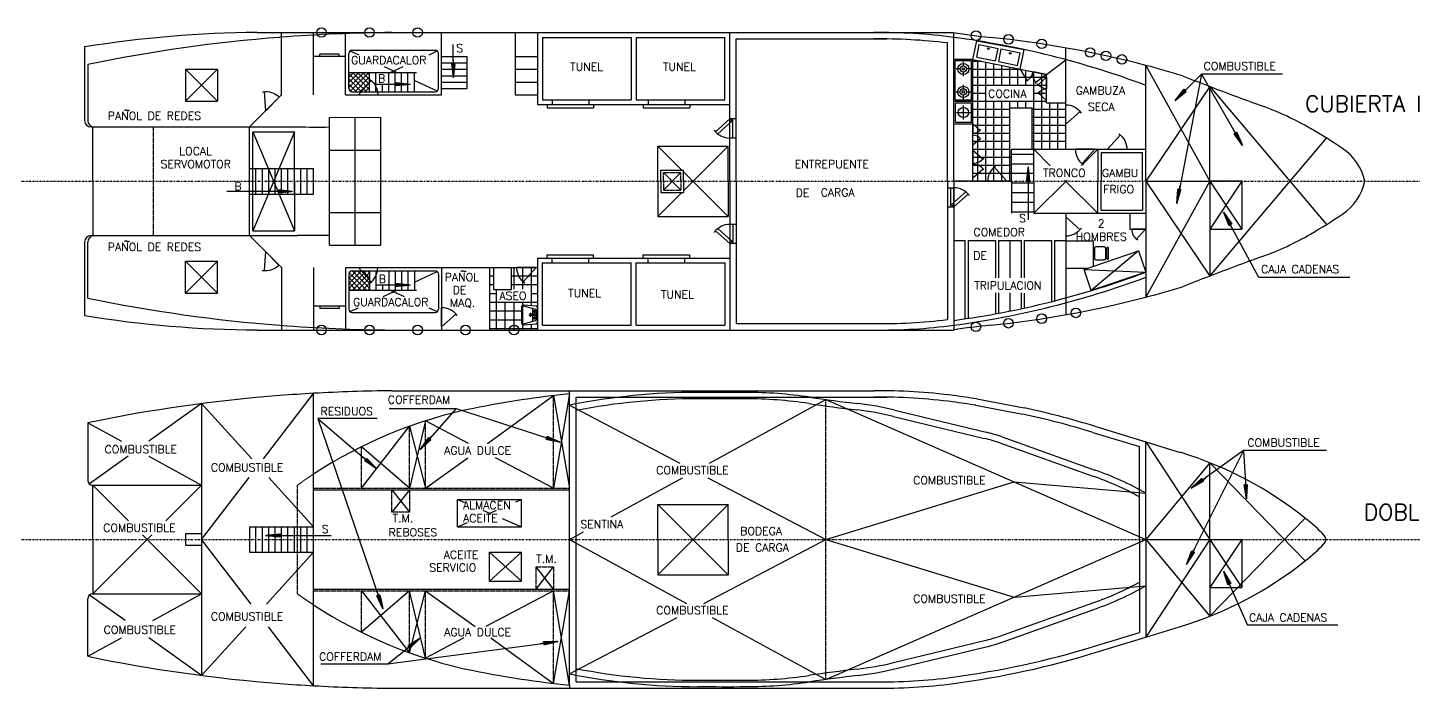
# Model space of a CAD drawing. Extents: x 598 to 1630, y 230 to 779.
# Drawn here: x 942.8 to 1375.6, y 251 to 457.5 of the extents above; entities that cross this region are included whole.
import ezdxf

# ---------------------------------------------------------------- set-up
doc = ezdxf.new("R2010")
doc.units = 0
doc.header["$MEASUREMENT"] = 0
for name, pattern in [('CONTINUA', [0]), ('RAYITAS', [0.375, 0.25, -0.125]), ('TRAZO_Y_PUNTO', [1, 0.5, -0.25, 0, -0.25])]:
    doc.linetypes.add(name, pattern=pattern)
doc.layers.get('0').update_dxf_attribs({"linetype": 'CONTINUOUS'})
for name, color, linetype in [('AMA25CON', 2, 'CONTINUA'), ('AMA25DISCON', 2, 'RAYITAS'), ('AMA25PTORAYA', 2, 'TRAZO_Y_PUNTO'), ('ROJ5CON', 1, 'CONTINUA')]:
    doc.layers.add(name, color=color, linetype=linetype)
doc.styles.add('ROMANS2-5', font='romans', dxfattribs={"height": 2.5})
doc.styles.add('ROMANS5', font='romans', dxfattribs={"height": 5})

# ---------------------------------------------------------------- blocks, each defined once
blk = doc.blocks.new('*X9')
at = {"color": 0}
for p, q in [((552.8, 106.7), (554.5, 108.3)), ((552.9, 107.5), (554.4, 109)), ((552.9, 107.3), (554.4, 108.8)), ((552.9, 107.1), (554.5, 108.6)), ((552.9, 106.9), (554.5, 108.5)), ((553, 108.4), (554.3, 109.8)), ((553, 108.2), (554.4, 109.6)), ((553, 108), (554.4, 109.4)), ((553, 107.9), (554.4, 109.3)), ((553, 107.7), (554.4, 109.1)), ((553.1, 109.4), (554.3, 110.6)), ((553.1, 109.2), (554.3, 110.4)), ((553.1, 109), (554.3, 110.2)), ((553.1, 108.8), (554.3, 110.1)), ((553.1, 108.6), (554.3, 109.9)), ((553.2, 110.4), (554.2, 111.3)), ((553.2, 110.2), (554.2, 111.2)), ((553.2, 110), (554.2, 111)), ((553.2, 109.8), (554.2, 110.9)), ((553.2, 109.6), (554.2, 110.7)), ((553.3, 111.2), (554.1, 112)), ((553.3, 111), (554.1, 111.8)), ((553.3, 110.8), (554.1, 111.7)), ((553.3, 110.6), (554.2, 111.5)), ((553.4, 112.2), (554, 112.8)), ((553.4, 112), (554, 112.6)), ((553.4, 111.8), (554.1, 112.5)), ((553.4, 111.6), (554.1, 112.3)), ((553.4, 111.4), (554.1, 112.1)), ((553.5, 113.2), (553.9, 113.6)), ((553.5, 113), (554, 113.4)), ((553.5, 112.8), (554, 113.3)), ((553.5, 112.6), (554, 113.1)), ((553.5, 112.4), (554, 112.9)), ((553.6, 114.2), (553.9, 114.4)), ((553.6, 114), (553.9, 114.2)), ((553.6, 113.8), (553.9, 114.1)), ((553.6, 113.6), (553.9, 113.9)), ((553.6, 113.4), (553.9, 113.7)), ((553.7, 115.2), (553.8, 115.2)), ((553.7, 115), (553.8, 115)), ((553.7, 114.8), (553.8, 114.9)), ((553.7, 114.6), (553.8, 114.7)), ((553.7, 114.4), (553.8, 114.5)), ((552.6, 104.7), (554.7, 106.7)), ((552.6, 104.5), (554.7, 106.6)), ((552.6, 104.3), (554.7, 106.4)), ((552.6, 104.1), (554.7, 106.2)), ((552.7, 105.7), (554.6, 107.5)), ((552.7, 105.5), (554.6, 107.4)), ((552.7, 105.3), (554.6, 107.2)), ((552.7, 105.1), (554.6, 107)), ((552.7, 104.9), (554.6, 106.9)), ((552.8, 106.5), (554.5, 108.2)), ((552.8, 106.3), (554.5, 108)), ((552.8, 106.1), (554.5, 107.8)), ((552.8, 105.9), (554.6, 107.7)), ((552.8, 104.1), (554.7, 106.1)), ((553, 104.1), (554.7, 105.9)), ((553.2, 104.1), (554.8, 105.8)), ((553.3, 104.1), (554.8, 105.6)), ((553.5, 104.1), (554.8, 105.4)), ((553.7, 104.1), (554.8, 105.3)), ((553.9, 104.1), (554.8, 105.1)), ((554, 104.1), (554.8, 105)), ((554.2, 104.1), (554.9, 104.8)), ((554.4, 104.1), (554.9, 104.6)), ((554.6, 104.1), (554.9, 104.5)), ((554.7, 104.1), (554.9, 104.3)), ((554.9, 104.1), (554.9, 104.2))]:
    blk.add_line(p, q, dxfattribs=at)
blk = doc.blocks.new('FLECHA')
at = {"layer": 'AMA25CON'}
for p, q in [((0, 0), (-1.2, -11.1)), ((0, 0), (1.2, -11.1)), ((0, 0), (0, -14.1)), ((1.2, -11.1), (-1.2, -11.1))]:
    blk.add_line(p, q, dxfattribs=at)
blk.add_blockref('*X9', (-553.8, -115.3), dxfattribs=at)
blk = doc.blocks.new('PUERTA1')
for q in [(-448, -400), (0, -600)]:
    blk.add_line((0, 0), q)
blk.add_arc((0, 0), 600, 215.8984, 270)
blk = doc.blocks.new('SILLA')
for p, q in [((0, 160), (0, -160)), ((310, 200), (40, 200)), ((350, -160), (350, 160)), ((390, -160), (390, 160)), ((440, -160), (440, 160)), ((40, -200), (310, -200))]:
    blk.add_line(p, q)
for centre, radius, start, end in [((40, 160), 40, 90, 180), ((310, 160), 40, 0, 90), ((415, 160), 25, 0, 180), ((40, -160), 40, 180, 270), ((310, -160), 40, 270, 0), ((415, -160), 25, 180, 0)]:
    blk.add_arc(centre, radius, start, end)

msp = doc.modelspace()

# ---------------------------------------------------------------- linework, layer by layer
at = {"layer": 'AMA25CON'}
for p, q in [((1014.44, 455.99), (1056.54, 455.99)), ((1022.06, 454.53), (1022.06, 455.99)), ((1032.06, 455.19), (1032.06, 455.99)), ((1042.06, 455.65), (1042.06, 455.99)), ((1095.06, 455.99), (1095.06, 436.49)), ((1103.56, 454.49), (1131.31, 454.49)), ((1103.56, 454.49), (1103.56, 434.99)), ((1131.31, 454.49), (1131.31, 434.99)), ((1132.81, 454.49), (1160.56, 454.49)), ((1132.81, 454.49), (1132.81, 434.99)), ((1160.56, 434.99), (1160.56, 454.49)), ((1207.06, 455.99), (1231.83, 455.99)), ((1232.06, 454.49), (1232.06, 455.99)), ((960.54, 451.49), (960.54, 428.49)), ((1043.4, 450.24), (1046.16, 448.98)), ((1044.06, 450.49), (1070.06, 450.49)), ((1068.13, 449.06), (1070.72, 450.24)), ((1075.79, 441.85), (1075.65, 452.3)), ((1164.06, 409.49), (1164.06, 453.99)), ((1164.06, 453.99), (1211.16, 453.99)), ((1230.06, 409.49), (1230.06, 452.73)), ((1238.06, 447.55), (1239.26, 453.44)), ((1239.24, 448.33), (1240.04, 452.25)), ((1239.26, 453.44), (1254, 450.67)), ((1240.04, 452.25), (1245.92, 451.05)), ((1245.12, 447.13), (1245.92, 451.05)), ((1246.1, 446.93), (1246.9, 450.85)), ((1246.9, 450.85), (1252.78, 449.66)), ((1252.76, 444.56), (1254, 450.67)), ((1267.06, 447.51), (1267.06, 451.2)), ((960.54, 447.49), (960.54, 447.49)), ((1040.06, 449.25), (1034.06, 449.25)), ((1034.06, 448.5), (1034.06, 449.25)), ((1040.06, 448.5), (1040.06, 449.25)), ((1043.06, 438.49), (1043.06, 449.49)), ((1071.06, 438.49), (1071.06, 449.49)), ((1072.06, 448.49), (1080.06, 448.49)), ((1072.06, 446.49), (1080.06, 446.49)), ((1080.06, 438.49), (1080.06, 448.49)), ((1095.06, 448.49), (1102.06, 448.49)), ((1238.06, 447.55), (1232.06, 447.55)), ((1232.51, 434.94), (1232.51, 447.1)), ((1237.61, 447.1), (1232.51, 447.1)), ((1235.06, 445.6), (1235.06, 446.83)), ((1237.61, 434.94), (1237.61, 447.1)), ((1238.06, 447.55), (1261.06, 442.86)), ((1238.06, 409.49), (1238.06, 447.55)), ((1238.06, 447), (1240.78, 447)), ((1239.24, 448.33), (1245.12, 447.13)), ((1239.57, 409.49), (1239.57, 447.25)), ((1242.07, 409.49), (1242.07, 446.74)), ((1244.57, 439.5), (1244.57, 446.23)), ((1246.1, 446.93), (1251.98, 445.74)), ((1251.98, 445.74), (1252.78, 449.66)), ((1261.06, 442.86), (1267.06, 447.51)), ((992.06, 444.49), (992.06, 434.49)), ((992.06, 444.49), (1002.06, 434.49)), ((1002.06, 444.49), (992.06, 434.49)), ((992.06, 444.49), (1002.06, 444.49)), ((1002.06, 444.49), (1002.06, 434.49)), ((1043.06, 443.49), (1064.21, 443.49)), ((1043.06, 440.37), (1046.17, 443.49)), ((1043.06, 438.78), (1047.77, 443.49)), ((1043.06, 441.97), (1044.58, 443.49)), ((1048.63, 437.49), (1043.06, 443.06)), ((1043.52, 437.65), (1049.36, 443.49)), ((1049.56, 438.15), (1044.22, 443.49)), ((1044.95, 437.49), (1049.56, 442.1)), ((1049.56, 439.74), (1045.81, 443.49)), ((1049.56, 441.33), (1047.4, 443.49)), ((1049.56, 442.92), (1048.99, 443.49)), ((1049.56, 437.49), (1049.56, 443.49)), ((1051.56, 437.49), (1051.56, 443.49)), ((1054.09, 445.35), (1058.15, 443.49)), ((1055.56, 437.49), (1055.56, 443.49)), ((1055.97, 443.49), (1060.03, 445.35)), ((1057.56, 437.49), (1057.56, 443.49)), ((1059.56, 437.49), (1059.56, 443.49)), ((1061.56, 437.49), (1061.56, 443.49)), ((1063.56, 437.49), (1063.56, 443.49)), ((1072.06, 444.49), (1080.06, 444.49)), ((1072.06, 442.49), (1080.06, 442.49)), ((1095.06, 444.49), (1102.06, 444.49)), ((1234.06, 444.6), (1232.83, 444.6)), ((1235.06, 442.37), (1235.06, 443.6)), ((1237.29, 444.6), (1236.06, 444.6)), ((1238.06, 444.5), (1253.04, 444.5)), ((1238.06, 442), (1261.06, 442)), ((1247.07, 439.5), (1247.07, 445.72)), ((1249.57, 439.5), (1249.57, 445.21)), ((1252.07, 439.5), (1252.07, 444.7)), ((1254.57, 439.5), (1254.57, 444.19)), ((1257.07, 419.49), (1257.07, 443.68)), ((1259.57, 419.49), (1259.57, 443.17)), ((1261.06, 433.99), (1261.06, 442.86)), ((1292.06, 445.71), (1312.06, 409.49)), ((1309.47, 442.96), (1301.17, 434.76)), ((1309.47, 442.96), (1301.7, 402.59)), ((1334.71, 442.96), (1309.47, 442.96)), ((1309.47, 442.96), (1322.25, 420.72)), ((1047.04, 437.49), (1043.06, 441.47)), ((1045.45, 437.49), (1043.06, 439.88)), ((1043.83, 437.52), (1043.09, 438.26)), ((1044.06, 437.49), (1070.06, 437.49)), ((1046.54, 437.49), (1049.56, 440.51)), ((1048.13, 437.49), (1049.56, 438.92)), ((1062.19, 439.78), (1051.56, 439.78)), ((1053.56, 437.49), (1053.56, 439.78)), ((1057.72, 439.38), (1057.74, 440.32)), ((1062.19, 439.78), (1057.72, 439.38)), ((1062.19, 439.78), (1057.74, 440.32)), ((1063.56, 441.01), (1070.72, 437.74)), ((1072.06, 440.49), (1080.06, 440.49)), ((1072.06, 438.49), (1080.06, 438.49)), ((1095.06, 440.49), (1102.06, 440.49)), ((1232.82, 437.44), (1234.06, 437.44)), ((1235.06, 438.44), (1235.06, 439.67)), ((1236.06, 437.44), (1237.3, 437.44)), ((1238.06, 439.5), (1261.06, 439.5)), ((1312.06, 439.13), (1292.06, 409.49)), ((1312.06, 439.13), (1348.46, 395.97)), ((992.06, 434.49), (1002.06, 434.49)), ((1095.06, 436.49), (1102.06, 436.49)), ((1103.56, 434.99), (1131.31, 434.99)), ((1105.06, 433.49), (1105.06, 432.49)), ((1106.56, 434.99), (1106.56, 433.49)), ((1118.06, 434.99), (1118.06, 433.49)), ((1119.56, 433.49), (1119.56, 432.49)), ((1132.81, 434.99), (1160.56, 434.99)), ((1135.06, 433.49), (1135.06, 432.49)), ((1136.56, 434.99), (1136.56, 433.49)), ((1148.06, 434.99), (1148.06, 433.49)), ((1149.56, 433.49), (1149.56, 432.49)), ((1232.06, 434.49), (1238.06, 434.49)), ((1232.51, 434.94), (1237.61, 434.94)), ((1232.56, 433.99), (1237.56, 433.99)), ((1232.56, 427.99), (1232.56, 433.99)), ((1235.06, 435.2), (1235.06, 436.44)), ((1235.06, 428.79), (1235.06, 433.18)), ((1237.56, 427.99), (1237.56, 433.99)), ((1238.06, 437), (1242.07, 437)), ((1238.06, 434.5), (1261.06, 434.5)), ((1244.57, 409.49), (1244.57, 434.5)), ((1247.07, 409.49), (1247.07, 434.5)), ((1249.57, 432.49), (1249.57, 434.5)), ((1252.07, 432.49), (1252.07, 434.5)), ((1254.57, 432.49), (1254.57, 434.5)), ((1257.07, 437), (1261.06, 437)), ((1261.06, 433.99), (1267.06, 433.99)), ((1262.07, 419.49), (1262.07, 433.99)), ((1264.57, 419.49), (1264.57, 433.99)), ((972.99, 431.62), (973.06, 431.73)), ((973.06, 431.73), (973.18, 431.79)), ((973.18, 431.79), (973.3, 431.82)), ((973.3, 431.82), (973.51, 431.85)), ((973.51, 431.85), (973.63, 431.82)), ((973.63, 431.82), (973.75, 431.76)), ((973.75, 431.76), (973.86, 431.7)), ((973.86, 431.7), (973.98, 431.62)), ((973.98, 431.62), (974.1, 431.59)), ((974.1, 431.59), (974.22, 431.59)), ((974.22, 431.59), (974.34, 431.62)), ((974.34, 431.62), (974.46, 431.7)), ((974.46, 431.7), (974.55, 431.76)), ((1037.06, 429.46), (1053.06, 429.49)), ((1037.06, 389.52), (1037.06, 429.46)), ((1045.06, 389.5), (1045.06, 429.47)), ((1053.06, 389.49), (1053.06, 429.49)), ((1105.06, 432.49), (1119.56, 432.49)), ((1135.06, 432.49), (1149.56, 432.49)), ((1162.06, 429), (1157.58, 425)), ((1162.05, 429), (1162.73, 428.25)), ((1164.06, 429), (1162.06, 429)), ((1163.06, 423), (1163.06, 429)), ((1232.86, 430.99), (1237.26, 430.99)), ((1238.06, 432), (1249.56, 432)), ((1238.06, 429.5), (1249.56, 429.5)), ((1249.56, 432.49), (1256.56, 432.49)), ((1249.56, 419.49), (1249.56, 432.49)), ((1256.56, 419.49), (1256.56, 432.49)), ((1256.56, 432), (1267.06, 432)), ((1256.56, 429.5), (1267.06, 429.5)), ((962.54, 426.49), (963.54, 426.49)), ((1012.06, 426.49), (1012.56, 426.49)), ((1012.56, 426.49), (1027.06, 426.49)), ((1013.06, 393.99), (1013.06, 424.99)), ((1013.06, 424.99), (1026.06, 393.99)), ((1026.06, 424.99), (1013.06, 393.99)), ((1013.06, 424.99), (1026.06, 424.99)), ((1026.06, 409.49), (1026.06, 424.99)), ((1162.73, 428.25), (1158.31, 424.31)), ((1232.06, 427.49), (1238.06, 427.49)), ((1232.56, 427.99), (1237.56, 427.99)), ((1238.06, 427), (1249.56, 427)), ((1238.06, 424.5), (1249.56, 424.5)), ((1256.56, 427), (1267.06, 427)), ((1256.56, 424.5), (1267.06, 424.5)), ((1139.59, 409.49), (1139.59, 420.49)), ((1139.59, 420.49), (1147.09, 412.99)), ((1139.59, 420.49), (1161.59, 420.49)), ((1147.59, 406.49), (1161.59, 420.49)), ((1161.59, 409.49), (1161.59, 420.49)), ((1164.06, 423), (1162.06, 423)), ((1238.06, 422), (1249.56, 422)), ((1256.56, 422), (1267.06, 422)), ((1312.06, 379.84), (1348.46, 423)), ((1037.08, 419.21), (1053.08, 419.24)), ((1238.06, 419.5), (1249.56, 419.5)), ((1238.06, 417), (1250.06, 417)), ((1249.57, 409.49), (1249.57, 419.49)), ((1250.06, 417.99), (1257.06, 417.99)), ((1257.06, 419.49), (1262.2, 414.35)), ((1271.96, 414.39), (1277.06, 419.49)), ((1278.06, 418.49), (1278.06, 409.49)), ((1278.06, 418.49), (1291.06, 418.49)), ((1291.06, 409.49), (1291.06, 418.49)), ((1012.06, 413.49), (1032.06, 413.49)), ((1014.06, 405.49), (1014.06, 413.49)), ((1016.06, 405.49), (1016.06, 413.49)), ((1018.06, 405.49), (1018.06, 413.49)), ((1020.06, 405.49), (1020.06, 413.49)), ((1022.06, 405.49), (1022.06, 413.49)), ((1024.06, 405.49), (1024.06, 413.49)), ((1026.06, 405.49), (1026.06, 413.49)), ((1028.06, 405.49), (1028.06, 413.49)), ((1030.06, 405.49), (1030.06, 413.49)), ((1032.06, 405.49), (1032.06, 413.49)), ((1140.59, 412.99), (1147.59, 412.99)), ((1140.59, 409.49), (1140.59, 412.99)), ((1146.84, 412.24), (1141.34, 406.74)), ((1141.34, 412.24), (1146.84, 406.74)), ((1147.59, 409.49), (1147.59, 412.99)), ((1147.59, 412.49), (1161.59, 398.49)), ((1238.06, 414.5), (1250.06, 414.5)), ((1238.06, 412), (1250.06, 412)), ((1248.68, 409.49), (1244.68, 413.97)), ((1250.06, 414.99), (1257.06, 414.99)), ((1250.06, 411.99), (1257.06, 411.99)), ((1255.26, 413.97), (1255.26, 397.39)), ((1026.06, 409.49), (1026.06, 393.99)), ((1139.59, 409.49), (1139.59, 398.49)), ((1140.59, 409.49), (1140.59, 405.99)), ((1147.59, 409.49), (1147.59, 405.99)), ((1161.59, 409.49), (1161.59, 398.49)), ((1164.06, 409.49), (1164.06, 364.99)), ((1230.06, 409.49), (1230.06, 366.25)), ((1230.06, 407.49), (1232.06, 407.49)), ((1231.06, 407.49), (1231.06, 401.49)), ((1232.06, 401.49), (1232.06, 407.49)), ((1248.68, 409.49), (1242.68, 409.49)), ((1250.06, 409.49), (1250.06, 409.5)), ((1250.06, 409.49), (1250.06, 399.49)), ((1250.06, 408.99), (1257.06, 408.99)), ((1257.06, 399.49), (1267.44, 409.87)), ((1266.68, 409.87), (1277.06, 399.49)), ((1278.06, 400.49), (1278.06, 409.49)), ((1291.06, 409.49), (1291.06, 400.49)), ((1292.06, 409.49), (1312.06, 379.84)), ((1312.06, 409.49), (1292.06, 373.26)), ((1322.06, 409.49), (1312.06, 394.49)), ((1312.06, 409.49), (1322.06, 394.49)), ((1025.53, 406.27), (1005.01, 406.27)), ((1012.06, 405.49), (1032.06, 405.49)), ((1021.07, 405.87), (1021.08, 406.81)), ((1025.53, 406.27), (1021.07, 405.87)), ((1025.53, 406.27), (1021.08, 406.81)), ((1139.59, 398.49), (1147.09, 405.99)), ((1140.59, 405.99), (1147.59, 405.99)), ((1231.39, 402.23), (1235.81, 406.17)), ((1232.06, 401.49), (1236.54, 405.48)), ((1250.06, 405.99), (1257.06, 405.99)), ((1250.06, 402.99), (1257.06, 402.99)), ((1037.08, 399.77), (1053.08, 399.74)), ((1139.59, 398.49), (1161.59, 398.49)), ((1230.06, 401.49), (1232.06, 401.49)), ((1231.39, 402.23), (1232.06, 401.49)), ((1250.06, 399.99), (1257.06, 399.99)), ((1278.06, 400.49), (1291.06, 400.49)), ((1287.06, 399.49), (1287.06, 394.49)), ((1327.37, 379.36), (1316.34, 399.84)), ((1013.06, 393.99), (1026.06, 393.99)), ((1162.06, 390), (1157.58, 393.99)), ((1162.73, 390.74), (1158.31, 394.68)), ((1164.06, 396), (1162.06, 396)), ((1163.06, 396), (1163.06, 390)), ((1287.06, 394.49), (1292.06, 394.49)), ((960.54, 390.49), (960.54, 367.49)), ((962.54, 392.49), (963.54, 392.49)), ((972.99, 390.67), (973.06, 390.79)), ((973.06, 390.79), (973.18, 390.85)), ((973.18, 390.85), (973.3, 390.88)), ((973.3, 390.88), (973.51, 390.91)), ((973.51, 390.91), (973.63, 390.88)), ((973.63, 390.88), (973.75, 390.82)), ((973.75, 390.82), (973.86, 390.76)), ((973.86, 390.76), (973.98, 390.67)), ((973.98, 390.67), (974.1, 390.65)), ((974.1, 390.65), (974.22, 390.65)), ((974.22, 390.65), (974.34, 390.67)), ((974.34, 390.67), (974.46, 390.76)), ((974.46, 390.76), (974.55, 390.82)), ((1012.06, 392.49), (1012.56, 392.49)), ((1012.56, 392.49), (1027.06, 392.49)), ((1162.73, 390.74), (1162.06, 390)), ((1164.06, 390), (1162.06, 390)), ((1232.06, 390.99), (1235.56, 390.99)), ((1235.56, 390.99), (1235.56, 366.49)), ((1236.56, 390.99), (1236.56, 366.64)), ((1236.56, 390.99), (1245.06, 390.99)), ((1245.06, 390.99), (1245.06, 379.35)), ((1246.06, 390.99), (1253.06, 390.99)), ((1246.06, 390.99), (1246.06, 379.35)), ((1249.56, 390.99), (1249.56, 379.35)), ((1253.06, 390.99), (1253.06, 379.35)), ((1254.06, 390.99), (1254.06, 379.35)), ((1254.06, 390.99), (1262.56, 390.99)), ((1262.56, 390.99), (1262.56, 371.85)), ((1263.56, 390.99), (1263.56, 372.11)), ((1263.56, 390.99), (1267.06, 390.99)), ((1275.72, 390.76), (1267.06, 390.76)), ((1275.72, 382.95), (1275.72, 390.76)), ((1037.06, 389.52), (1053.06, 389.49)), ((1105.06, 386.49), (1119.56, 386.49)), ((1105.06, 385.49), (1105.06, 386.49)), ((1106.56, 383.99), (1106.56, 385.49)), ((1118.06, 383.99), (1118.06, 385.49)), ((1119.56, 385.49), (1119.56, 386.49)), ((1135.06, 386.49), (1149.56, 386.49)), ((1135.06, 385.49), (1135.06, 386.49)), ((1136.56, 383.99), (1136.56, 385.49)), ((1148.06, 383.99), (1148.06, 385.49)), ((1149.56, 385.49), (1149.56, 386.49)), ((1272.77, 381.95), (1289.81, 387.72)), ((1289.81, 387.72), (1275.01, 375.32)), ((1289.81, 387.72), (1292.06, 381.09)), ((1002.06, 374.49), (992.06, 384.49)), ((992.06, 374.49), (1002.06, 384.49)), ((992.06, 374.49), (992.06, 384.49)), ((992.06, 384.49), (1002.06, 384.49)), ((1002.06, 374.49), (1002.06, 384.49)), ((1045.45, 381.49), (1043.06, 379.1)), ((1047.04, 381.49), (1043.06, 377.51)), ((1048.63, 381.49), (1043.06, 375.92)), ((1043.83, 381.46), (1043.09, 380.72)), ((1044.06, 381.49), (1070.06, 381.49)), ((1044.15, 381.49), (1049.56, 376.08)), ((1045.74, 381.49), (1049.56, 377.67)), ((1047.33, 381.49), (1049.56, 379.26)), ((1048.92, 381.49), (1049.56, 380.85)), ((1049.56, 381.49), (1049.56, 375.49)), ((1051.56, 381.49), (1051.56, 375.49)), ((1055.56, 381.49), (1055.56, 375.49)), ((1057.56, 381.49), (1057.56, 375.49)), ((1059.56, 381.49), (1059.56, 375.49)), ((1061.56, 381.49), (1061.56, 375.49)), ((1063.56, 381.49), (1063.56, 375.49)), ((1063.56, 377.96), (1070.72, 381.24)), ((1078.14, 381.3), (1078.21, 381.42)), ((1078.21, 381.42), (1078.33, 381.48)), ((1078.33, 381.48), (1078.45, 381.51)), ((1078.45, 381.51), (1078.66, 381.54)), ((1078.66, 381.54), (1078.78, 381.51)), ((1078.78, 381.51), (1078.9, 381.45)), ((1078.9, 381.45), (1079.01, 381.39)), ((1079.01, 381.39), (1079.13, 381.3)), ((1079.13, 381.3), (1079.25, 381.28)), ((1079.25, 381.28), (1079.37, 381.28)), ((1079.37, 381.28), (1079.49, 381.3)), ((1079.49, 381.3), (1079.61, 381.39)), ((1079.61, 381.39), (1079.7, 381.45)), ((1088.32, 382.49), (1088.32, 375.63)), ((1093.92, 375.63), (1093.92, 382.49)), ((1094.69, 375.81), (1094.69, 382.49)), ((1097.44, 375.81), (1097.44, 382.49)), ((1100.19, 370.63), (1100.19, 382.49)), ((1103.56, 383.99), (1131.31, 383.99)), ((1103.56, 364.49), (1103.56, 383.99)), ((1131.31, 364.49), (1131.31, 383.99)), ((1132.81, 364.49), (1132.81, 383.99)), ((1132.81, 383.99), (1160.56, 383.99)), ((1160.56, 383.99), (1160.56, 364.49)), ((1267.06, 382.29), (1273.78, 382.29)), ((1272.77, 381.95), (1292.06, 381.09)), ((1275.01, 375.32), (1272.77, 381.95)), ((1292.06, 381.09), (1275.01, 375.32)), ((1043.06, 380.49), (1043.06, 369.49)), ((1043.06, 379.4), (1046.97, 375.49)), ((1043.06, 377.81), (1045.38, 375.49)), ((1043.15, 380.9), (1048.56, 375.49)), ((1049.56, 380.83), (1044.22, 375.49)), ((1049.56, 379.24), (1045.81, 375.49)), ((1049.56, 377.65), (1047.4, 375.49)), ((1062.19, 376.97), (1051.56, 376.97)), ((1053.56, 376.97), (1053.56, 375.49)), ((1057.72, 376.57), (1057.74, 377.51)), ((1062.19, 376.97), (1057.72, 376.57)), ((1062.19, 376.97), (1057.74, 377.51)), ((1071.06, 380.49), (1071.06, 369.49)), ((1087.06, 379.94), (1088.32, 379.94)), ((1087.06, 377.19), (1088.32, 377.19)), ((1093.92, 379.94), (1102.06, 379.94)), ((1093.92, 377.19), (1102.06, 377.19)), ((1355.8, 379.36), (1327.37, 379.36)), ((992.06, 374.49), (1002.06, 374.49)), ((1043.06, 376.22), (1043.79, 375.49)), ((1043.06, 375.49), (1064.21, 375.49)), ((1049.56, 376.06), (1048.99, 375.49)), ((1053.84, 373.52), (1058.15, 375.49)), ((1055.97, 375.49), (1060.41, 373.46)), ((1087.06, 374.44), (1089.19, 374.44)), ((1088.32, 375.63), (1093.92, 375.63)), ((1089.19, 362.99), (1089.19, 375.63)), ((1100.19, 374.44), (1102.06, 374.44)), ((1245.06, 374.64), (1245.06, 368.05)), ((1246.06, 374.63), (1246.06, 368.24)), ((1249.56, 374.6), (1249.56, 368.92)), ((1253.06, 374.57), (1253.06, 369.64)), ((1254.06, 374.56), (1254.06, 369.86)), ((960.54, 371.49), (960.54, 371.49)), ((1034.06, 370.48), (1034.06, 369.73)), ((1040.06, 369.73), (1034.06, 369.73)), ((1040.06, 370.48), (1040.06, 369.73)), ((1043.4, 368.74), (1046.1, 369.97)), ((1044.06, 368.49), (1070.06, 368.49)), ((1068.02, 369.97), (1070.72, 368.74)), ((1087.06, 371.69), (1102.06, 371.69)), ((1087.06, 368.94), (1097.06, 368.94)), ((1091.94, 362.99), (1091.94, 371.69)), ((1094.69, 362.99), (1094.69, 371.69)), ((1097.06, 370.33), (1097.06, 365.13)), ((1097.36, 370.33), (1097.36, 365.13)), ((1097.44, 370.82), (1097.44, 371.69)), ((1097.6, 370.83), (1101.6, 370.53)), ((1097.61, 370.52), (1101.38, 369.47)), ((1101.06, 367.98), (1099.81, 367.98)), ((1100.56, 366.06), (1100.56, 369.39)), ((1101.56, 368.73), (1100.56, 368.73)), ((1101.06, 368.23), (1101.06, 369.23)), ((1101.56, 366.23), (1101.56, 369.23)), ((1101.97, 370.31), (1102.06, 370.31)), ((1102.06, 365.43), (1102.06, 370.03)), ((1267.06, 371.47), (1267.06, 367.78)), ((1022.06, 364.45), (1022.06, 362.99)), ((1032.06, 363.79), (1032.06, 362.99)), ((1087.06, 366.19), (1097.06, 366.19)), ((1097.44, 362.99), (1097.44, 364.64)), ((1097.6, 364.63), (1101.6, 364.93)), ((1097.61, 364.94), (1101.38, 365.99)), ((1101.06, 367.48), (1099.81, 367.48)), ((1100.19, 362.99), (1100.19, 364.83)), ((1101.56, 366.73), (1100.56, 366.73)), ((1101.06, 366.23), (1101.06, 367.23)), ((1103.56, 364.49), (1131.31, 364.49)), ((1132.81, 364.49), (1160.56, 364.49)), ((1164.06, 364.99), (1211.16, 364.99)), ((1232.06, 364.49), (1232.06, 362.99)), ((1014.44, 362.99), (1056.54, 362.99)), ((1042.06, 363.32), (1042.06, 362.99)), ((1087.06, 363.44), (1102.06, 363.44)), ((1207.06, 362.99), (1231.83, 362.99)), ((1016.39, 322.73), (1032.06, 343.19)), ((1056.54, 343.99), (1207.06, 343.99)), ((1086.44, 327.53), (1107.06, 342.47)), ((1112.06, 343), (1107.06, 313.5)), ((1107.06, 342.47), (1112.06, 313.5)), ((1112.06, 343), (1112.06, 343.99)), ((1114.06, 252.99), (1114.06, 341.99)), ((1114.06, 341.99), (1211.16, 341.99)), ((997.06, 339.97), (980.63, 328.19)), ((997.06, 339.97), (1012.74, 322.73)), ((1055.63, 338.47), (1076.59, 338.47)), ((1076.59, 338.47), (1065.38, 325.67)), ((1076.59, 338.47), (1109.12, 327.88)), ((1112.06, 339.5), (1146.53, 321.4)), ((1155.74, 321.4), (1192.06, 341.28)), ((1192.06, 341.28), (1292.06, 297.5)), ((1238.89, 339.47), (1253.63, 336.7)), ((1239.26, 341.44), (1254, 338.67)), ((961.54, 333.99), (972.11, 328.19)), ((1033.38, 335.29), (1051.76, 319.58)), ((1033.38, 335.29), (1053.74, 275.84)), ((1051.92, 335.29), (1033.38, 335.29)), ((1067.06, 334.6), (1062.06, 313.5)), ((1080.46, 327.53), (1067.06, 334.6)), ((1213.2, 335.98), (1241.68, 329.11)), ((1047.06, 313.5), (1062.06, 332.9)), ((1062.06, 332.9), (1067.06, 313.5)), ((1275.52, 331), (1290.06, 326.55)), ((1276.1, 332.91), (1292.06, 328.03)), ((1062.06, 313.5), (1047.06, 326.52)), ((1246.46, 327.68), (1275.48, 317.33)), ((1290.06, 297.49), (1290.06, 326.55)), ((1292.06, 328.03), (1312.06, 297.49)), ((1322.58, 325.36), (1304.8, 289.69)), ((1322.58, 325.36), (1306.17, 313.54)), ((1322.58, 325.36), (1323.55, 310.19)), ((1348.54, 325.36), (1322.58, 325.36)), ((974.16, 323.54), (962.05, 314.86)), ((980.57, 323.54), (997.06, 314.49)), ((1067.06, 313.5), (1080.29, 323.08)), ((1107.06, 313.5), (1088.9, 323.08)), ((1312.06, 321.49), (1292.06, 297.49)), ((1312.06, 321.49), (1341.82, 290.82)), ((997.06, 297.5), (1011.9, 316.87)), ((1018.07, 316.87), (1032.06, 301.49)), ((1125.08, 304.62), (1147.36, 316.82)), ((1155.27, 316.82), (1192.06, 297.5)), ((974.21, 303.34), (963.06, 314.49)), ((997.06, 314.49), (985.91, 303.34)), ((1032.06, 313), (1112.06, 313)), ((1062.02, 313), (1056.53, 306.01)), ((1056.53, 313), (1062.02, 306.01)), ((1192.06, 297.5), (1250.97, 315.49)), ((1250.97, 315.49), (1292.06, 312)), ((1322.79, 314.61), (1323.73, 314.67)), ((1323.55, 310.19), (1322.79, 314.61)), ((1323.55, 310.19), (1323.73, 314.67)), ((1077.06, 310), (1097.06, 310)), ((1077.06, 310), (1079.19, 309.09)), ((1077.06, 301.5), (1077.06, 310)), ((1095.24, 309.23), (1097.06, 310)), ((1097.06, 301.5), (1097.06, 310)), ((1139.59, 286.49), (1161.59, 308.49)), ((1139.59, 308.49), (1161.59, 308.49)), ((1139.59, 308.49), (1161.59, 286.49)), ((1139.59, 297.49), (1139.59, 308.49)), ((1161.59, 297.49), (1161.59, 308.49)), ((1084.91, 306.66), (1087.22, 305.68)), ((1086.87, 305.67), (1089.21, 306.66)), ((1090.94, 304.1), (1097.06, 301.5)), ((1312.06, 273.51), (1341.83, 304.17)), ((981.49, 298.92), (963.06, 280.49)), ((997.06, 280.49), (978.63, 298.92)), ((1014.06, 293.49), (1014.06, 301.49)), ((1016.06, 293.49), (1016.06, 301.49)), ((1017.09, 298.77), (1037.59, 298.77)), ((1018.06, 293.49), (1018.06, 301.49)), ((1020.06, 293.49), (1020.06, 301.49)), ((1022.06, 293.49), (1022.06, 301.49)), ((1024.06, 293.49), (1024.06, 301.49)), ((1026.06, 293.49), (1026.06, 301.49)), ((1028.06, 293.49), (1028.06, 301.49)), ((1030.06, 293.49), (1030.06, 301.49)), ((1077.06, 301.5), (1080.1, 302.79)), ((1077.06, 301.5), (1097.06, 301.5)), ((1112.06, 297.5), (1116.36, 299.85)), ((1012.55, 277.27), (997.06, 297.5)), ((1112.06, 297.5), (1148.57, 277.52)), ((1139.59, 297.49), (1139.59, 286.49)), ((1150.58, 297.5), (1150.59, 297.49)), ((1154.01, 277.52), (1192.06, 297.5)), ((1161.59, 297.49), (1161.59, 286.49)), ((1192.06, 253.72), (1292.06, 297.5)), ((1192.06, 297.5), (1250.97, 279.51)), ((1290.06, 297.49), (1290.06, 268.44)), ((1312.06, 297.49), (1292.06, 266.96)), ((1292.06, 297.49), (1312.06, 273.51)), ((1322.07, 297.5), (1312.06, 282.49)), ((1312.06, 297.49), (1322.06, 282.49)), ((1032.06, 293.49), (1017.31, 277.27)), ((1087.06, 284.5), (1087.06, 293.5)), ((1087.06, 293.5), (1097.06, 284.5)), ((1097.06, 293.5), (1087.06, 284.5)), ((1087.06, 293.5), (1097.06, 293.5)), ((1097.06, 284.5), (1097.06, 293.5)), ((1101.55, 282), (1107.05, 288.99)), ((1107.05, 282), (1101.55, 288.99)), ((1139.59, 286.49), (1161.59, 286.49)), ((1316.35, 287.61), (1323.81, 270.69)), ((1032.06, 282), (1112.06, 282)), ((1047.06, 281.5), (1062.06, 262.09)), ((1062.06, 281.5), (1047.06, 268.48)), ((1067.06, 260.4), (1062.06, 281.5)), ((1062.06, 262.09), (1067.06, 281.5)), ((1067.06, 281.5), (1082.51, 270.31)), ((1107.06, 281.5), (1085.86, 270.31)), ((1087.06, 284.5), (1097.06, 284.5)), ((1107.06, 252.53), (1112.06, 281.5)), ((1112.06, 252), (1107.06, 281.5)), ((1250.97, 279.51), (1292.06, 283)), ((973.17, 272.14), (962.05, 280.12)), ((981.86, 272.14), (997.06, 280.49)), ((1246.46, 267.3), (1275.48, 277.65)), ((1112.06, 255.5), (1145.65, 273.13)), ((1156.59, 273.13), (1192.06, 253.72)), ((1010.9, 270.22), (997.06, 255.01)), ((1032.06, 251.79), (1017.94, 270.22)), ((1275.7, 264.03), (1290.06, 268.44)), ((1352.02, 270.69), (1323.81, 270.69)), ((961.54, 260.99), (972.1, 266.79)), ((997.06, 255.01), (980.64, 266.79)), ((1055.26, 258.6), (1065.34, 266.67)), ((1055.26, 258.6), (1108.4, 265.66)), ((1079.02, 266.71), (1067.06, 260.4)), ((1087.49, 266.71), (1107.06, 252.53)), ((1213.19, 259), (1241.67, 265.88)), ((1276.28, 262.12), (1292.06, 266.96)), ((1034.3, 258.6), (1055.26, 258.6)), ((1112.06, 252), (1112.06, 250.99)), ((1114.06, 252.99), (1211.17, 252.99)), ((1056.54, 250.99), (1211.17, 250.99))]:
    msp.add_line(p, q, dxfattribs=at)
for centre, radius in [((1034.55, 456.01), 1.5), ((1049.53, 456.01), 1.5), ((1064.56, 456.01), 1.5), ((1238.99, 455.01), 1.5), ((1249.16, 453.88), 1.5), ((1242.83, 450.92), 0.25), ((1259.54, 452.46), 1.5), ((1274.66, 449.76), 1.5), ((1279.59, 448.71), 1.5), ((1235.06, 444.6), 1.75), ((1249.69, 449.52), 0.25), ((1284.58, 447.58), 1.5), ((1235.06, 444.6), 1), ((1235.06, 444.6), 0.4), ((1235.06, 437.44), 1.75), ((1235.06, 437.44), 1), ((1235.06, 437.44), 0.4), ((1235.06, 430.99), 1.6), ((1101.06, 368.73), 0.3), ((1259.53, 366.53), 1.5), ((1270.18, 368.35), 1.5), ((1034.55, 362.99), 1.5), ((1049.53, 362.99), 1.5), ((1064.56, 362.99), 1.5), ((1079.52, 362.99), 1.5), ((1094.7, 362.99), 1.5), ((1101.06, 366.73), 0.3), ((1238.97, 363.98), 1.5), ((1249.14, 365.11), 1.5)]:
    msp.add_circle(centre, radius, dxfattribs=at)
for centre, radius, start, end in [((1016.82, 102.42), 353.58, 90.3852, 99.1589), ((1265.97, 675.57), 222.22, 261.1605, 264.1955), ((1211.25, 137.24), 318.88, 75.3204, 84.1955), ((1044.06, 449.49), 1, 90, 180), ((1070.06, 449.49), 1, 0, 90), ((1209.12, 281.17), 172.83, 83.0397, 90.6737), ((1044.06, 438.49), 1, 180, 270), ((1070.06, 438.49), 1, 270, 0), ((962.54, 428.49), 2, 180, 270), ((1033.54, 940.94), 514.49, 269.2779, 270.3915), ((1162.06, 429), 6, 215.8984, 270), ((1248.68, 409.49), 6, 125.8984, 180), ((1232.06, 401.49), 6, 35.8984, 90), ((1162.06, 390), 6, 90, 144.1016), ((962.54, 390.49), 2, 90, 180), ((1033.54, -121.96), 514.49, 89.6085, 90.7221), ((1044.06, 380.49), 1, 90, 180), ((1070.06, 380.49), 1, 0, 90), ((1196.18, 635.49), 271.86, 277.5828, 290.65), ((1211.25, 681.74), 318.88, 275.8045, 284.6796), ((1044.06, 369.49), 1, 180, 270), ((1070.06, 369.49), 1, 270, 0), ((1097.56, 370.33), 0.5, 85.7108, 180), ((1097.56, 370.33), 0.2, 74.3849, 180), ((1099.81, 367.73), 0.4, 38.6822, 321.3178), ((1099.81, 367.73), 0.25, 90, 270), ((1100.16, 369.39), 0.4, 0, 74.3849), ((1101.06, 367.73), 0.25, 270, 90), ((1101.31, 369.23), 0.25, 0, 74.3849), ((1101.56, 370.03), 0.5, 0, 85.7108), ((1016.82, 716.57), 353.58, 260.8411, 269.6148), ((1097.56, 365.13), 0.5, 180, 274.2892), ((1097.56, 365.13), 0.2, 180, 285.6151), ((1100.16, 366.06), 0.4, 285.6151, 0), ((1101.31, 366.23), 0.25, 285.6151, 0), ((1101.56, 365.43), 0.5, 274.2892, 0), ((1209.12, 537.81), 172.83, 269.3263, 276.9603), ((1265.97, 143.41), 222.22, 95.8045, 98.8395), ((1061.35, -177.42), 521.44, 90.529, 93.2206), ((1209.12, 169.17), 174.83, 82.459, 90.6737), ((1209.12, 169.17), 172.83, 82.459, 90.6737), ((1196.18, 71.49), 273.36, 80.9339, 82.459), ((1152.21, 140), 201.5, 90.0422, 100.9137), ((1159.56, -9831.5), 10173, 89.957767, 90.042233), ((1166.96, 208.08), 133.41, 81.4639, 89.9578), ((1255.41, 797.41), 462.51, 261.4639, 263.3468), ((1190.75, 243.04), 95.62, 76.4221, 83.3468), ((1196.18, 71.49), 271.36, 80.9339, 82.459), ((1196.18, 71.49), 273.36, 73.0015, 77.7892), ((1196.18, 71.49), 271.36, 73.0015, 77.7892), ((1230.57, 283.13), 47.3, 70.372, 76.4221), ((1240.89, 220.32), 103, 61.4829, 70.372), ((1240.9, 374.67), 103, 289.6216, 298.5117), ((1196.18, 523.49), 271.36, 277.541, 287.0379), ((1230.57, 311.86), 47.3, 283.5715, 289.6216), ((1196.18, 523.49), 273.36, 277.541, 287.0379), ((1152.23, 454.99), 201.5, 259.0812, 269.9514), ((1255.36, -202.43), 462.51, 96.6468, 98.5297), ((1190.76, 351.95), 95.62, 276.6468, 283.5715), ((1061.35, 772.4), 521.44, 266.7794, 269.471), ((1160.69, 10426.49), 10173, 269.951401, 270.035867), ((1166.97, 386.91), 133.41, 270.0359, 278.5297), ((1209.12, 425.81), 174.83, 269.3263, 277.541), ((1209.12, 425.81), 172.83, 269.3263, 277.541)]:
    msp.add_arc(centre, radius, start, end, dxfattribs=at)
at = {"layer": 'AMA25DISCON'}
for p, q in [((982.06, 392.49), (982.06, 426.49)), ((1141.34, 412.24), (1146.84, 412.24)), ((1141.34, 409.49), (1141.34, 412.24)), ((1146.84, 409.49), (1146.84, 412.24)), ((1141.34, 409.49), (1141.34, 406.74)), ((1146.84, 409.49), (1146.84, 406.74)), ((1141.34, 406.74), (1146.84, 406.74)), ((1107.06, 313.5), (1107.06, 342.47)), ((1192.06, 253.71), (1192.06, 341.28)), ((1067.06, 313.5), (1067.06, 334.6)), ((1062.06, 313.5), (1062.06, 332.9)), ((1047.06, 313.5), (1047.06, 326.52)), ((1027.06, 280.5), (1027.06, 314.5)), ((1032.06, 313.5), (1112.06, 313.5)), ((1056.53, 306.01), (1056.53, 313)), ((1062.02, 313), (1062.02, 306.01)), ((1062.02, 306.01), (1056.53, 306.01)), ((1101.55, 288.99), (1107.05, 288.99)), ((1101.55, 282), (1101.55, 288.99)), ((1107.05, 288.99), (1107.05, 282)), ((1032.06, 281.5), (1112.06, 281.5)), ((1047.06, 268.48), (1047.06, 281.5)), ((1062.06, 262.09), (1062.06, 281.5)), ((1067.06, 260.4), (1067.06, 281.5)), ((1107.06, 252.53), (1107.06, 281.5))]:
    msp.add_line(p, q, dxfattribs=at)
for centre, start, end in [((1110.48, 198.35), 123.2561, 125.6863), ((1110.48, 396.65), 234.3137, 236.7439)]:
    msp.add_arc(centre, 143, start, end, dxfattribs=at)
at = {"layer": 'AMA25PTORAYA'}
for p, q in [((924.56, 409.5), (1382.29, 409.5)), ((924.56, 297.5), (1292.06, 297.5)), ((1322.06, 297.5), (1382.27, 297.5))]:
    msp.add_line(p, q, dxfattribs=at)
at = {"layer": 'ROJ5CON'}
for p, q in [((1022.06, 436.49), (1022.06, 454.53)), ((1032.06, 436.49), (1032.06, 455.19)), ((1042.06, 436.49), (1042.06, 455.65)), ((1056.54, 455.99), (1211.17, 455.99)), ((1072.06, 436.49), (1072.06, 455.99)), ((1102.06, 455.99), (1102.06, 433.49)), ((1162.06, 409.49), (1162.06, 455.99)), ((1232.06, 409.49), (1232.06, 454.49)), ((961.54, 445.99), (961.54, 428.49)), ((1042.06, 448.5), (1032.06, 448.5)), ((1267.06, 419.49), (1267.06, 447.51)), ((1292.06, 409.49), (1292.06, 445.71)), ((1312.06, 409.49), (1312.06, 439.13)), ((1012.06, 426.49), (1022.06, 436.49)), ((1042.06, 436.49), (1072.06, 436.49)), ((1102.06, 433.49), (1162.06, 433.49)), ((963.06, 426.49), (994.56, 426.49)), ((963.06, 409.49), (963.06, 426.49)), ((994.56, 426.49), (995.06, 426.49)), ((995.06, 426.49), (1012.06, 426.49)), ((1012.06, 392.49), (1012.06, 426.49)), ((1250.06, 419.49), (1292.06, 419.49)), ((1250.06, 409.49), (1250.06, 419.49)), ((1256.56, 419.5), (1267.06, 419.5)), ((1257.06, 409.49), (1257.06, 419.49)), ((1277.06, 419.49), (1277.06, 409.49)), ((963.06, 409.49), (963.06, 392.49)), ((1162.06, 409.49), (1162.06, 362.99)), ((1232.06, 409.49), (1232.06, 364.49)), ((1250.06, 409.49), (1232.06, 409.49)), ((1232.06, 401.49), (1232.06, 407.49)), ((1257.06, 409.49), (1257.06, 399.49)), ((1277.06, 399.49), (1277.06, 409.49)), ((1292.06, 409.49), (1292.06, 373.26)), ((1292.07, 409.5), (1312.05, 409.5)), ((1322.06, 409.49), (1312.06, 409.49)), ((1312.06, 409.49), (1312.06, 379.84)), ((1322.06, 409.49), (1322.06, 394.49)), ((1257.06, 399.49), (1292.06, 399.49)), ((1267.06, 399.49), (1267.06, 371.47)), ((1312.06, 394.49), (1322.06, 394.49)), ((961.54, 372.99), (961.54, 390.49)), ((963.06, 392.49), (994.56, 392.49)), ((994.56, 392.49), (995.06, 392.49)), ((995.06, 392.49), (1012.06, 392.49)), ((1012.06, 392.49), (1022.06, 382.49)), ((1102.06, 385.49), (1162.06, 385.49)), ((1102.06, 385.49), (1102.06, 362.99)), ((1022.06, 382.49), (1022.06, 364.45)), ((1032.06, 382.49), (1032.06, 363.79)), ((1042.06, 382.49), (1088.32, 382.49)), ((1042.06, 382.49), (1042.06, 363.32)), ((1072.06, 382.49), (1072.06, 362.99)), ((1087.06, 382.49), (1087.06, 362.99)), ((1088.32, 382.49), (1102.06, 382.49)), ((1042.06, 370.48), (1032.06, 370.48)), ((1101.97, 370.31), (1102.06, 370.31)), ((1102.06, 365.43), (1102.06, 370.03)), ((1056.54, 362.99), (1211.17, 362.99)), ((1032.06, 251.79), (1032.06, 343.19)), ((1112.06, 252), (1112.06, 343)), ((997.06, 339.97), (997.06, 255.01)), ((1213.67, 337.93), (1242.15, 331.05)), ((961.54, 333.99), (961.54, 315.99)), ((1247.13, 329.56), (1276.16, 319.21)), ((1292.06, 297.49), (1292.06, 328.03)), ((1292.06, 328.03), (1302.78, 324.75)), ((1312.06, 297.49), (1312.06, 321.49)), ((963.04, 314.49), (994.56, 314.49)), ((963.06, 297.49), (963.06, 314.49)), ((994.56, 314.49), (995.06, 314.49)), ((995.06, 314.49), (997.06, 314.49)), ((997.06, 299.25), (992.06, 299.25)), ((992.06, 299.25), (992.06, 295.75)), ((1012.06, 301.49), (1032.06, 301.49)), ((1012.06, 301.49), (1012.06, 293.49)), ((963.06, 297.49), (963.06, 280.49)), ((992.06, 295.75), (997.06, 295.75)), ((1292.06, 297.49), (1292.06, 266.96)), ((1292.07, 297.5), (1312.05, 297.5)), ((1312.06, 297.49), (1322.06, 297.49)), ((1312.06, 297.49), (1312.06, 273.51)), ((1322.06, 297.5), (1322.06, 282.49)), ((1012.06, 293.49), (1032.06, 293.49)), ((1312.06, 282.49), (1322.06, 282.49)), ((961.54, 260.99), (961.54, 278.99)), ((963.04, 280.49), (994.56, 280.49)), ((994.56, 280.49), (995.06, 280.49)), ((995.06, 280.49), (997.06, 280.49)), ((1247.13, 265.42), (1276.15, 275.77)), ((1292.06, 266.96), (1302.86, 270.27)), ((1213.66, 257.06), (1242.14, 263.93))]:
    msp.add_line(p, q, dxfattribs=at)
for centre, radius, start, end in [((1057.54, -15.67), 471.54, 94.3791, 101.7474), ((1061.35, -65.42), 521.44, 90.529, 94.3791), ((1209.12, 281.17), 174.83, 82.459, 90.6737), ((1196.18, 183.49), 273.36, 69.4685, 82.459), ((1211.25, 137.24), 318.88, 73.1846, 75.3204), ((1613.28, 1220.06), 837.01, 248.27781, 250.10861), ((1296.98, 345.87), 92.64, 59.8576, 70.1086), ((963.54, 428.49), 2, 180, 270), ((1252.43, 269.14), 181.37, 56.1316, 59.8576), ((1344.19, 405.86), 16.71, 12.5288, 56.1316), ((1344.19, 413.11), 16.71, 303.8684, 347.4712), ((1252.43, 549.83), 181.37, 300.1424, 303.8684), ((963.54, 390.49), 2, 90, 180), ((1296.98, 473.1), 92.64, 289.8914, 300.1424), ((1613.28, -401.08), 837.01, 109.89139, 111.72219), ((1196.18, 635.49), 273.36, 277.541, 290.5315), ((1057.54, 834.65), 471.54, 258.2526, 265.6209), ((1211.25, 681.74), 318.88, 284.6796, 286.8154), ((1061.35, 884.4), 521.44, 265.6209, 269.471), ((1209.12, 537.81), 174.83, 269.3263, 277.541), ((1057.54, -127.67), 471.54, 94.3791, 101.7474), ((1061.35, -177.42), 521.44, 93.2206, 94.3791), ((1140.98, 47.92), 296.49, 95.5984, 101.4632), ((1152.21, 140), 203.5, 90.0422, 101.379), ((1159.56, -9831.5), 10175, 89.957767, 90.042233), ((1166.96, 208.08), 135.41, 81.4639, 89.9578), ((1255.41, 797.41), 460.51, 261.4639, 263.3468), ((1110.48, 198.35), 143, 101.4632, 123.2561), ((1190.75, 243.04), 97.62, 76.4221, 83.3468), ((1230.57, 283.13), 49.3, 70.372, 76.4221), ((1268.33, 212.06), 117.84, 51.2693, 73.0015), ((963.04, 315.99), 1.5, 180, 270), ((1240.89, 220.32), 105, 60.8318, 70.372), ((1300.75, 252.48), 66.03, 44.6763, 51.2693), ((1346.28, 297.5), 2, 315.3237, 44.6763), ((1300.75, 342.52), 66.03, 308.7307, 315.3237), ((1268.33, 382.94), 117.84, 287.0379, 308.7307), ((1240.9, 374.67), 105, 289.6216, 299.1618), ((963.04, 278.99), 1.5, 90, 180), ((1110.48, 396.65), 143, 236.7439, 258.5368), ((1230.57, 311.86), 49.3, 283.5715, 289.6216), ((1057.54, 722.65), 471.54, 258.2526, 265.6209), ((1140.98, 547.08), 296.49, 258.5368, 264.4016), ((1152.23, 454.99), 203.5, 258.6147, 269.9514), ((1190.76, 351.95), 97.62, 276.6468, 283.5715), ((1061.35, 772.4), 521.44, 265.6209, 266.7794), ((1160.69, 10426.49), 10175, 269.951401, 270.035867), ((1166.97, 386.91), 135.41, 270.0359, 278.5297), ((1255.36, -202.43), 460.51, 96.6468, 98.5297)]:
    msp.add_arc(centre, radius, start, end, dxfattribs=at)

# ---------------------------------------------------------------- block references
at = {"layer": 'AMA25CON'}
for name, p, xscale, yscale, zscale, rotation in [('FLECHA', (1075.79, 441.85), 0.400000000000045, 0.4000000000000057, 0.4, 180.6330162441546), ('PUERTA1', (1252.76, 444.56), 0.006999999999992586, 0.007000000000005002, 0.006999999999999999, 78.99999999964979), ('PUERTA1', (1261.06, 442.86), -0.006999999999983122, 0.007000000000005002, 0.006999999999999999, 257.9463562855981), ('PUERTA1', (1017.11, 431.54), -0.009999999999958278, 0.009999999999990905, 0.01, 134.9999999997697), ('PUERTA1', (1046.1, 436.49), -0.009999999999990905, 0.009999999999990905, 0.01, 90), ('*X9', (1019.38, 661.95), 0.4000000000000066, 0.4000000000000057, 0.4, 269.147449350643), ('PUERTA1', (1261.06, 434.75), -0.005999999999971806, 0.006000000000000227, 0.006, 180), ('FLECHA', (1301.17, 434.76), 0.4000000000000247, 0.4000000000000057, 0.4, 134.9089471794819), ('PUERTA1', (1267.06, 427.3), 0.009999999999990905, 0.009999999999990905, 0.01, 180), ('PUERTA1', (1280.12, 419.49), -0.009999999999990905, 0.009999999999990905, 0.01, 90), ('FLECHA', (1322.25, 420.72), 0.400000000000056, 0.4000000000000057, 0.4, 209.9231416693472), ('PUERTA1', (1238.06, 420.9), 0.004999999999995453, 0.004999999999995453, 0.005, 180), ('PUERTA1', (1276.12, 419.49), -0.009999999999990905, 0.009999999999990905, 0.01, 270), ('PUERTA1', (1238.06, 410.59), 0.007000000000061846, 0.007000000000005002, 0.006999999999999999, 180), ('FLECHA', (1255.26, 413.97), 0.4000000000000086, 0.4000000000000057, 0.4, 0.2754692725110046), ('FLECHA', (1301.7, 402.59), 0.4000000000000024, 0.4000000000000057, 0.4, 169.0900765581443), ('*X9', (982.72, 628.44), 0.4000000000000066, 0.4000000000000057, 0.4, 269.147449350643), ('FLECHA', (1316.34, 399.84), 0.3999999999999734, 0.4000000000000057, 0.4, 28.45361592890842), ('PUERTA1', (1291.98, 394.49), -0.007000000000005002, 0.007000000000005002, 0.006999999999999999, 270), ('PUERTA1', (1017, 387.55), 0.01000000000003867, 0.009999999999990905, 0.01, 44.99999999976971), ('PUERTA1', (1046.1, 382.49), 0.009999999999990905, 0.009999999999990905, 0.01, 90), ('PUERTA1', (1101.57, 382.49), -0.009999999999990905, 0.009999999999990905, 0.01, 270), ('*X9', (1019.38, 599.14), 0.4000000000000066, 0.4000000000000057, 0.4, 269.147449350643), ('PUERTA1', (1072.06, 363.96), 0.009999999999990905, 0.009999999999990905, 0.01, 180), ('FLECHA', (1065.38, 325.67), 0.4000000000000176, 0.4000000000000057, 0.4, 138.9179343191867), ('FLECHA', (1109.12, 327.88), 0.4000000000000067, 0.4000000000000057, 0.4, 252.287502675932), ('FLECHA', (1051.76, 319.58), 0.4000000000000383, 0.4000000000000057, 0.4, 229.3314695982204), ('FLECHA', (1306.17, 313.54), 0.4000000000000069, 0.4000000000000057, 0.4, 125.6702002008239), ('*X9', (1541.6, 370.54), 0.3999999999999824, 0.4000000000000057, 0.4, 183.7111739533698), ('FLECHA', (1017.09, 298.77), 0.3999999999999899, 0.4000000000000057, 0.4, 90.22954795415608), ('FLECHA', (1304.8, 289.69), 0.3999999999999431, 0.4000000000000057, 0.4, 153.381539913445), ('FLECHA', (1316.35, 287.61), 0.4000000000000024, 0.4000000000000057, 0.4, 23.96128094464067), ('FLECHA', (1053.74, 275.84), 0.4000000000000011, 0.4000000000000057, 0.4, 198.7499424357715), ('FLECHA', (1065.34, 266.67), 0.3999999999999898, 0.4000000000000057, 0.4, 308.7415352281272), ('FLECHA', (1108.4, 265.66), 0.4000000000000067, 0.4000000000000057, 0.4, 277.7489670702712)]:
    msp.add_blockref(name, p, dxfattribs=dict(at, xscale=xscale, yscale=yscale, zscale=zscale, rotation=rotation))
for name, p, xscale, yscale, zscale in [('PUERTA1', (1261.06, 442.09), 0.005999999999971806, 0.006000000000000227, 0.006), ('PUERTA1', (1238.06, 427.4), -0.004999999999995453, 0.004999999999995453, 0.005), ('PUERTA1', (1238.06, 419.25), -0.007000000000061846, 0.007000000000005002, 0.006999999999999999), ('PUERTA1', (1267.06, 398.34), -0.009999999999990905, 0.009999999999990905, 0.01), ('SILLA', (1276.01, 386.97), 0.009999999999990905, 0.009999999999990905, 0.01)]:
    msp.add_blockref(name, p, dxfattribs=dict(at, xscale=xscale, yscale=yscale, zscale=zscale))

# ---------------------------------------------------------------- texts
at = {"layer": 'AMA25CON', "style": 'ROMANS2-5'}
for s, p in [('S', (1076.64, 449.86)), ('GUARDACALOR', (1043.77, 446.11)), ('TUNEL', (1112.22, 444.07)), ('TUNEL', (1141.22, 444.07)), ('COMBUSTIBLE', (1310.11, 444.24)), ('B', (1052.24, 440.41)), ('COCINA', (1242.79, 435.63)), ('GAMBUZA', (1270.15, 436.64)), ('SECA', (1273.95, 431.51)), ('PANOL DE REDES', (967.78, 428.73)), ('LOCAL', (990.11, 417.65)), ('SERVOMOTOR', (984.26, 413.6)), ('ENTREPUENTE', (1182.38, 413.61)), ('TRONCO', (1259.96, 410.87)), ('GAMBU', (1278.35, 410.83)), ('B', (1007.33, 406.69)), ('DE', (1182.69, 404.61)), ('CARGA', (1190.49, 404.75)), ('FRIGO', (1278.75, 405.76)), ('S', (1252.45, 396.68)), ('COMEDOR', (1238.22, 392.34)), ('2', (1277.03, 395.08)), ('PANOL DE REDES', (967.78, 387.72)), ('HOMBRES', (1270.15, 390.92)), ('DE', (1238.14, 385.05)), ('CAJA CADENAS', (1328.05, 380.77)), ('B', (1052.39, 377.7)), ('PANOL', (1073.03, 378.29)), ('DE', (1075.54, 374.24)), ('TRIPULACION', (1238.46, 375.66)), ('GUARDACALOR', (1044.38, 370.49)), ('MAQ.', (1074.67, 370.19)), ('ASEO', (1090.11, 372.44)), ('TUNEL', (1111.59, 373.24)), ('TUNEL', (1140.59, 372.86)), ('COFFERDAM', (1055.26, 339.96)), ('RESIDUOS', (1034.23, 336.34)), ('COMBUSTIBLE', (1323.76, 326.53)), ('COMBUSTIBLE', (966.79, 324.45)), ('AGUA DULCE', (1072.87, 324.08)), ('COMBUSTIBLE', (999.98, 318.77)), ('COMBUSTIBLE', (1139.11, 317.93)), ('COMBUSTIBLE', (1219.38, 314.77)), ('ALMACEN', (1078.77, 306.97)), ('T.M.', (1056.74, 302.87)), ('ACEITE', (1078.77, 302.92)), ('SENTINA', (1115.43, 301.01)), ('COMBUSTIBLE', (966.36, 299.92)), ('S', (1034.63, 299.52)), ('REBOSES', (1055.5, 298.49)), ('BODEGA', (1165.33, 298.88)), ('DE CARGA', (1163.97, 293.74)), ('ACEITE', (1072.73, 291.5)), ('T.M.', (1101.62, 290.18)), ('SERVICIO', (1068.19, 287.46)), ('COMBUSTIBLE', (1219.38, 277.74)), ('COMBUSTIBLE', (999.98, 272.19)), ('COMBUSTIBLE', (1139.11, 274.12)), ('CAJA CADENAS', (1324.28, 271.84)), ('COMBUSTIBLE', (966.48, 268.02)), ('AGUA DULCE', (1072.87, 267.26)), ('COFFERDAM', (1033.78, 259.63))]:
    msp.add_text(s, height=2.5, dxfattribs=at).set_placement(p)
at = {"layer": 'ROJ5CON', "style": 'ROMANS5'}
for s, p in [('CUBIERTA INFERIOR', (1341.81, 431.22)), ('DOBLE FONDO', (1360.16, 303.54))]:
    msp.add_text(s, height=5, dxfattribs=at).set_placement(p)

doc.saveas('drawing.dxf')
